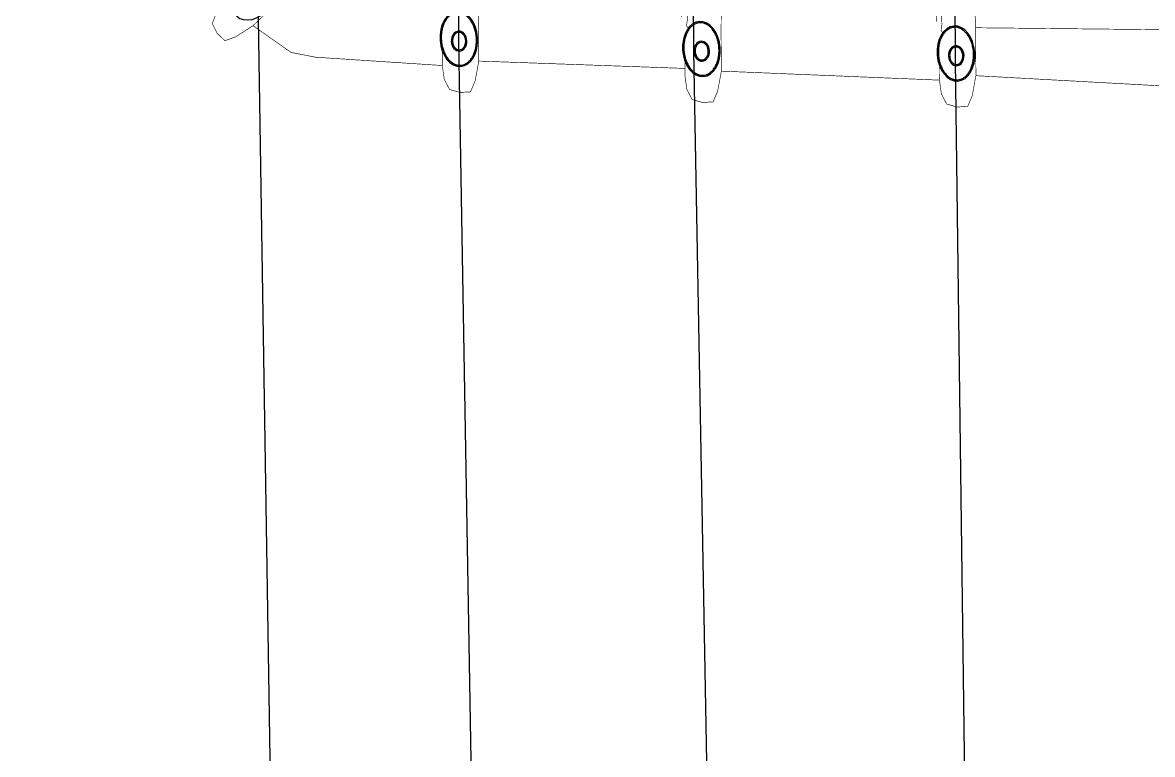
# Model space of a CAD drawing. Header units: millimetres. Extents: x -124346 to 101329, y -150859 to 114847.
# Drawn here: x -92351 to -87768, y -20159 to -17190 of the extents above; entities that cross this region are included whole.
import ezdxf

# ---------------------------------------------------------------- set-up
doc = ezdxf.new("R2010")
doc.units = ezdxf.units.MM
doc.layers.add('电子围栏', color=7, linetype='Continuous')
doc.layers.add('电子围栏HTL', color=5, linetype='Continuous')

# ---------------------------------------------------------------- blocks, each defined once
blk = doc.blocks.new('A$C06F86AD0')
at = {"layer": '电子围栏HTL', "color": 4}
for points, const_width in [([(1391.918994223961, 9062.944655081425), (1327.133137445293, 8982.385084896334), (1303.388519880158, 8870.907550284042), (1473.529882003248, 8741.688078428502), (1608.835945216772, 8831.469232962962), (1700.275244174227, 8928.859442768793), (1920.671669463132, 9156.428222504132), (2010.306931298175, 9293.043813997865), (2042.764513101865, 9380.003447504932), (1984.204806730158, 9442.560979106536), (1907.807966857581, 9482.090886661535), (1821.817826057493, 9452.968815134329), (1734.138656140305, 9383.763110353291), (1655.741529956089, 9300.263863811517)], 4.999999999999999), ([(1758.55313437133, 7669.322476562269), (1655.478064775038, 7661.411622330819), (1557.954916134164, 7602.417698357935), (1580.208973581823, 7389.93120010725), (1738.276706623299, 7352.742784935148), (1871.8656221809, 7352.742784935148), (2188.627425719787, 7347.834260803455), (2349.577954681277, 7375.99855078982), (2435.190712522286, 7411.858391434809), (2440.713870089305, 7497.369669643678), (2417.240010173329, 7580.122727801481), (2337.150409899456, 7622.878491071791), (2226.682562494687, 7639.429053037002), (2112.147705062605, 7639.429053037002)], 5), ([(1822.620178161073, 5727.944157643422), (1719.54510856478, 5720.033303411972), (1622.021959923906, 5661.039379439087), (1644.276017371565, 5448.552881188403), (1802.343750413042, 5411.364466016301), (1935.932665970642, 5411.364466016301), (2252.69446950953, 5406.455941884607), (2413.64499847102, 5434.620231870973), (2499.257756312029, 5470.480072515962), (2504.780913879047, 5555.991350724831), (2481.307053963072, 5638.744408882634), (2401.217453689198, 5681.500172152944), (2290.749606284429, 5698.050734118155), (2176.214748852348, 5698.050734118155)], 5), ([(1670.783534244343, 5690.53634142553), (1843.952046158374, 5682.023407018165), (1891.583043215098, 5688.378214896835), (1912.453885598006, 5674.772130893318)], 5), ([(1841.860414581264, 3691.054897010559), (1738.785344984972, 3683.144042779109), (1641.262196344098, 3624.150118806225), (1663.516253791757, 3411.663620555541), (1821.583986833233, 3374.475205383438), (1955.172902390834, 3374.475205383438), (2271.934705929722, 3369.566681251745), (2432.885234891211, 3397.73097123811), (2518.49799273222, 3433.590811883099), (2524.021150299239, 3519.102090091968), (2500.547290383263, 3601.855148249771), (2420.45769010939, 3644.610911520082), (2309.989842704621, 3661.161473485292), (2195.454985272539, 3661.161473485292)], 5), ([(1690.023770664535, 3653.647080792667), (1863.192282578566, 3645.134146385302), (1910.82327963529, 3651.488954263972), (1931.694122018198, 3637.882870260455)], 5)]:
    blk.add_lwpolyline(points, dxfattribs=dict(at, const_width=const_width))
at = {"layer": '电子围栏HTL', "const_width": 5}
for points in [[(1920.671669463132, 9156.428222504132), (2131.752815117012, 8851.150202884979), (2168.828235664987, 8653.647293652466), (2226.682562494687, 7639.429053037002)], [(2188.627425719787, 7347.834260803455), (2233.482177568389, 5698.050734118155)], [(2309.989842704621, 3661.161473485292), (2252.69446950953, 5406.455941884607)], [(1888.378444612033, 3374.475205383438), (1892.25240766909, 1499.056919478811)], [(2360.381835792447, 1469.163495953544), (2271.934705929722, 3369.566681251745)]]:
    blk.add_lwpolyline(points, dxfattribs=at)
at = {"layer": '电子围栏HTL', "color": 4}
for centre, major_axis, ratio in [((1683.026116900728, 9138.57990254218), (-163.3009814816439, -148.6119964977463), 0.6821286016725235), ((2012.951215949819, 7508.867923430294), (-220.1191667855601, 17.32883347329338), 0.6821286016725236), ((2030.258851116792, 7506.681735420902), (-79.61441735865083, 4.757662631658604), 0.7841550525764363), ((2077.018259739561, 5567.489604511447), (-220.1191667855601, 17.32883347329338), 0.6821286016725236), ((2094.325894906535, 5565.303416502054), (-79.61441735865083, 4.757662631658604), 0.7841550525764363), ((2096.258496159753, 3530.600343878585), (-220.1191667855601, 17.32883347329338), 0.6821286016725236), ((2113.566131326726, 3528.414155869192), (-79.61441735865083, 4.757662631658604), 0.7841550525764363)]:
    blk.add_ellipse(centre, major_axis=major_axis, ratio=ratio, dxfattribs=at)
for points, knots in [([(1802.801204505682, 7525.411937320161), (1802.344384235803, 7519.609186815818), (1802.433823352352, 7513.763200873647), (1803.905319466197, 7500.261713280499), (1805.67402486717, 7492.596363517889), (1811.084661084453, 7477.391852661378), (1814.727818641077, 7469.85315153026), (1823.843066424612, 7455.115765159775), (1829.315447157918, 7447.918123232139), (1841.971291585141, 7434.09554096391), (1849.154428996444, 7427.471361830871), (1865.042682662948, 7415.017690214852), (1873.747328077894, 7409.188591342259), (1892.43175628662, 7398.519125692175), (1902.411102555248, 7393.678945861368), (1923.354445700868, 7385.145341098472), (1934.318056344018, 7381.452014098992), (1956.908137967708, 7375.330228712341), (1968.53425165706, 7372.901830093109), (1992.107313078668, 7369.385896279589), (2004.053914449141, 7368.298399158732), (2027.916180995053, 7367.496724356304), (2039.831499462547, 7367.782567021521), (2063.280040998361, 7369.71562288361), (2074.812906181585, 7371.362837707657), (2097.156514964066, 7375.961945544597), (2107.966871443474, 7378.913811651553), (2128.547662955723, 7386.021110677415), (2138.317653406586, 7390.176451274994), (2156.534499196823, 7399.546766981159), (2164.98083757655, 7404.76148410411), (2180.316170023856, 7416.068574292822), (2187.20467665288, 7422.160342802261), (2199.254834901571, 7435.013702365566), (2204.416435077379, 7441.774265167132), (2212.91800634133, 7455.756112524628), (2216.258909082295, 7462.976545106245), (2221.087564361464, 7477.699320349697), (2222.576723557475, 7485.202224537476), (2223.69471981933, 7500.35019159002), (2223.323652209576, 7507.996943141763), (2220.709229152279, 7523.294295120162), (2218.464547683841, 7530.945603906992), (2212.107050999613, 7546.071476023724), (2207.993218453048, 7553.545306613727), (2197.959261653559, 7568.094409212761), (2192.039058189876, 7575.168664914821), (2178.529224501886, 7588.686297953165), (2170.939990161627, 7595.129018048086), (2154.297232184006, 7607.167511714972), (2145.244178025081, 7612.762959476564), (2125.932951572424, 7622.921461759597), (2115.675201746919, 7627.48435988561), (2094.254108705456, 7635.429580819906), (2083.091142243182, 7638.811818282717), (2060.18754983243, 7644.288110136327), (2048.447277035229, 7646.382111073479), (2024.734549619287, 7649.216860241937), (2012.762440534185, 7649.957575033604), (1988.938637046616, 7650.064489894485), (1977.08729100207, 7649.430674075928), (1953.854360191712, 7646.811807912196), (1942.473138578178, 7644.826761629283), (1920.515933986782, 7639.573450314259), (1909.940349768993, 7636.30522352389), (1889.904692538214, 7628.597745544383), (1880.445082954364, 7624.158615727956), (1862.913621533829, 7614.263558651819), (1854.842297540657, 7608.807958137593), (1840.306672293205, 7597.07006811244), (1833.842801452898, 7590.788497698304), (1822.673071225443, 7577.609680228223), (1817.967052408887, 7570.713514223742), (1810.389447974943, 7556.509715668453), (1807.516687737851, 7549.202683745054), (1804.15838085291, 7536.376012838271), (1803.234291248889, 7530.913213168202), (1802.801204505682, 7525.411937320161)], [0, 0, 0, 0, 0.1284411886256824, 0.1284411886256824, 0.2960238533893789, 0.2960238533893789, 0.4636065181530754, 0.4636065181530754, 0.631189182916772, 0.631189182916772, 0.7987718476804685, 0.7987718476804685, 0.966354512444165, 0.966354512444165, 1.133937177207861, 1.133937177207861, 1.301519841971558, 1.301519841971558, 1.469102506735254, 1.469102506735254, 1.636685171498951, 1.636685171498951, 1.804267836262647, 1.804267836262647, 1.971850501026344, 1.971850501026344, 2.13943316579004, 2.13943316579004, 2.307015830553737, 2.307015830553737, 2.474598495317433, 2.474598495317433, 2.64218116008113, 2.64218116008113, 2.809763824844826, 2.809763824844826, 2.977346489608522, 2.977346489608522, 3.144929154372219, 3.144929154372219, 3.312511819135915, 3.312511819135915, 3.480094483899612, 3.480094483899612, 3.647677148663308, 3.647677148663308, 3.815259813427005, 3.815259813427005, 3.982842478190701, 3.982842478190701, 4.150425142954398, 4.150425142954398, 4.318007807718095, 4.318007807718095, 4.485590472481792, 4.485590472481792, 4.653173137245489, 4.653173137245489, 4.820755802009185, 4.820755802009185, 4.988338466772882, 4.988338466772882, 5.155921131536579, 5.155921131536579, 5.323503796300276, 5.323503796300276, 5.491086461063973, 5.491086461063973, 5.65866912582767, 5.65866912582767, 5.826251790591367, 5.826251790591367, 5.993834455355064, 5.993834455355064, 6.16141712011876, 6.16141712011876, 6.283185307179586, 6.283185307179586, 6.283185307179586, 6.283185307179586]), ([(1960.626625864206, 7510.842874157257), (1960.455387599308, 7507.977384158268), (1960.59989180605, 7505.092685996366), (1961.639292804561, 7498.632856478438), (1962.709035336695, 7495.058778857932), (1965.845027479008, 7488.04983672655), (1967.912666764256, 7484.615682242675), (1973.008189445834, 7478.060639046125), (1976.036284347065, 7474.941038019835), (1982.941998555732, 7469.20182552125), (1986.819118475622, 7466.583101737262), (1995.244357902637, 7462.009694920311), (1999.791826890672, 7460.055450442702), (2009.330492587993, 7456.932742411896), (2014.321079030466, 7455.764468710408), (2024.489366675669, 7454.284459614071), (2029.666499960134, 7453.972796773272), (2039.939534141005, 7454.22226684988), (2045.034862683635, 7454.783395785082), (2054.881113967611, 7456.739266364126), (2059.631408570662, 7458.133893005521), (2068.547408554208, 7461.663705522948), (2072.712416006114, 7463.798535234582), (2080.260578130285, 7468.668274164498), (2083.643129685654, 7471.402364397862), (2089.492519733874, 7477.299467867993), (2091.959409417897, 7480.461178632948), (2095.91789347442, 7487.044046057625), (2097.410777133337, 7490.464325720193), (2099.417286135082, 7497.43398679671), (2099.932459938376, 7500.984338250273), (2099.986559337405, 7508.125955572239), (2099.525171034649, 7511.719144739789), (2097.610699084908, 7518.850298285772), (2096.155938994234, 7522.38864965396), (2092.255845854997, 7529.26324054896), (2089.80956339035, 7532.598361833807), (2083.9904703555, 7538.882588968929), (2080.61780878358, 7541.830510099528), (2073.084718305523, 7547.1590262871), (2068.924891354829, 7549.538927719183), (2060.017188986872, 7553.582102627759), (2055.269956200194, 7555.245055593368), (2045.428217686524, 7557.751596810383), (2040.33430176523, 7558.595050435164), (2030.062346547929, 7559.412598292074), (2024.88487059842, 7559.386650191103), (2014.714164716366, 7558.470516142723), (2009.721523097724, 7557.580368457599), (2000.177006352904, 7554.996157458885), (1995.625789660662, 7553.302280367905), (1987.190240850017, 7549.223123473344), (1983.306607331418, 7546.838351041217), (1976.381303070833, 7541.532489359575), (1973.340072779538, 7538.612436300482), (1968.204939841817, 7532.41118010203), (1966.110533729443, 7529.131291634832), (1962.902812974586, 7522.368397519807), (1961.787864592807, 7518.885666220536), (1960.895075342713, 7513.85971269216), (1960.716923639535, 7512.35391126266), (1960.626625864206, 7510.842874157257)], [0, 0, 0, 0, 0.1729665859760499, 0.1729665859760499, 0.3879312132415461, 0.3879312132415461, 0.6028958405070424, 0.6028958405070424, 0.8178604677725386, 0.8178604677725386, 1.032825095038035, 1.032825095038035, 1.247789722303531, 1.247789722303531, 1.462754349569027, 1.462754349569027, 1.677718976834523, 1.677718976834523, 1.892683604100019, 1.892683604100019, 2.107648231365516, 2.107648231365516, 2.322612858631012, 2.322612858631012, 2.537577485896508, 2.537577485896508, 2.752542113162004, 2.752542113162004, 2.9675067404275, 2.9675067404275, 3.182471367692997, 3.182471367692997, 3.397435994958493, 3.397435994958493, 3.612400622223989, 3.612400622223989, 3.827365249489485, 3.827365249489485, 4.042329876754981, 4.042329876754981, 4.257294504020478, 4.257294504020478, 4.472259131285974, 4.472259131285974, 4.687223758551471, 4.687223758551471, 4.902188385816967, 4.902188385816967, 5.117153013082464, 5.117153013082464, 5.332117640347961, 5.332117640347961, 5.547082267613457, 5.547082267613457, 5.762046894878954, 5.762046894878954, 5.97701152214445, 5.97701152214445, 6.191976149409947, 6.191976149409947, 6.283185307179586, 6.283185307179586, 6.283185307179586, 6.283185307179586]), ([(1866.868248295425, 5584.033618401314), (1866.411428025545, 5578.230867896971), (1866.500867142095, 5572.3848819548), (1867.97236325594, 5558.883394361652), (1869.741068656913, 5551.218044599042), (1875.151704874195, 5536.013533742531), (1878.794862430819, 5528.474832611413), (1887.910110214354, 5513.737446240928), (1893.382490947661, 5506.539804313292), (1906.038335374884, 5492.717222045063), (1913.221472786186, 5486.093042912024), (1929.109726452691, 5473.639371296005), (1937.814371867637, 5467.810272423412), (1956.498800076362, 5457.140806773328), (1966.478146344991, 5452.30062694252), (1987.421489490611, 5443.767022179625), (1998.385100133761, 5440.073695180145), (2020.975181757451, 5433.951909793494), (2032.601295446802, 5431.523511174262), (2056.174356868411, 5428.007577360742), (2068.120958238884, 5426.920080239885), (2091.983224784795, 5426.118405437457), (2103.89854325229, 5426.404248102674), (2127.347084788104, 5428.337303964763), (2138.879949971328, 5429.98451878881), (2161.223558753809, 5434.58362662575), (2172.033915233216, 5437.535492732706), (2192.614706745466, 5444.642791758568), (2202.384697196328, 5448.798132356147), (2220.601542986566, 5458.168448062312), (2229.047881366292, 5463.383165185263), (2244.383213813599, 5474.690255373975), (2251.271720442623, 5480.782023883414), (2263.321878691313, 5493.635383446719), (2268.483478867121, 5500.395946248285), (2276.985050131072, 5514.377793605781), (2280.325952872037, 5521.598226187398), (2285.154608151206, 5536.32100143085), (2286.643767347217, 5543.823905618628), (2287.761763609073, 5558.971872671173), (2287.390695999318, 5566.618624222916), (2284.776272942021, 5581.915976201315), (2282.531591473584, 5589.567284988145), (2276.174094789356, 5604.693157104877), (2272.06026224279, 5612.16698769488), (2262.026305443302, 5626.716090293914), (2256.106101979618, 5633.790345995974), (2242.596268291629, 5647.307979034318), (2235.00703395137, 5653.750699129239), (2218.364275973749, 5665.789192796125), (2209.311221814824, 5671.384640557717), (2189.999995362166, 5681.54314284075), (2179.742245536661, 5686.106040966763), (2158.321152495198, 5694.051261901059), (2147.158186032924, 5697.433499363869), (2124.254593622172, 5702.90979121748), (2112.514320824972, 5705.003792154632), (2088.801593409029, 5707.83854132309), (2076.829484323927, 5708.579256114757), (2053.005680836359, 5708.686170975638), (2041.154334791812, 5708.05235515708), (2017.921403981454, 5705.433488993349), (2006.54018236792, 5703.448442710436), (1984.582977776525, 5698.195131395412), (1974.007393558735, 5694.926904605043), (1953.971736327956, 5687.219426625536), (1944.512126744106, 5682.780296809109), (1926.980665323572, 5672.885239732972), (1918.9093413304, 5667.429639218746), (1904.373716082948, 5655.691749193593), (1897.909845242641, 5649.410178779457), (1886.740115015185, 5636.231361309376), (1882.034096198629, 5629.335195304895), (1874.456491764686, 5615.131396749606), (1871.583731527593, 5607.824364826207), (1868.225424642653, 5594.997693919424), (1867.301335038632, 5589.534894249355), (1866.868248295425, 5584.033618401314)], [0, 0, 0, 0, 0.1284411886256824, 0.1284411886256824, 0.2960238533893789, 0.2960238533893789, 0.4636065181530754, 0.4636065181530754, 0.631189182916772, 0.631189182916772, 0.7987718476804685, 0.7987718476804685, 0.966354512444165, 0.966354512444165, 1.133937177207861, 1.133937177207861, 1.301519841971558, 1.301519841971558, 1.469102506735254, 1.469102506735254, 1.636685171498951, 1.636685171498951, 1.804267836262647, 1.804267836262647, 1.971850501026344, 1.971850501026344, 2.13943316579004, 2.13943316579004, 2.307015830553737, 2.307015830553737, 2.474598495317433, 2.474598495317433, 2.64218116008113, 2.64218116008113, 2.809763824844826, 2.809763824844826, 2.977346489608522, 2.977346489608522, 3.144929154372219, 3.144929154372219, 3.312511819135915, 3.312511819135915, 3.480094483899612, 3.480094483899612, 3.647677148663308, 3.647677148663308, 3.815259813427005, 3.815259813427005, 3.982842478190701, 3.982842478190701, 4.150425142954398, 4.150425142954398, 4.318007807718095, 4.318007807718095, 4.485590472481792, 4.485590472481792, 4.653173137245489, 4.653173137245489, 4.820755802009185, 4.820755802009185, 4.988338466772882, 4.988338466772882, 5.155921131536579, 5.155921131536579, 5.323503796300276, 5.323503796300276, 5.491086461063973, 5.491086461063973, 5.65866912582767, 5.65866912582767, 5.826251790591367, 5.826251790591367, 5.993834455355064, 5.993834455355064, 6.16141712011876, 6.16141712011876, 6.283185307179586, 6.283185307179586, 6.283185307179586, 6.283185307179586]), ([(2024.693669653949, 5569.46455523841), (2024.52243138905, 5566.599065239421), (2024.666935595793, 5563.714367077519), (2025.706336594303, 5557.254537559591), (2026.776079126437, 5553.680459939085), (2029.912071268751, 5546.671517807703), (2031.979710553998, 5543.237363323828), (2037.075233235577, 5536.682320127278), (2040.103328136807, 5533.562719100988), (2047.009042345475, 5527.823506602403), (2050.886162265364, 5525.204782818415), (2059.311401692379, 5520.631376001464), (2063.858870680415, 5518.677131523855), (2073.397536377735, 5515.554423493049), (2078.388122820208, 5514.38614979156), (2088.556410465411, 5512.906140695224), (2093.733543749877, 5512.594477854425), (2104.006577930748, 5512.843947931033), (2109.101906473377, 5513.405076866235), (2118.948157757353, 5515.360947445279), (2123.698452360404, 5516.755574086674), (2132.614452343951, 5520.2853866041), (2136.779459795856, 5522.420216315735), (2144.327621920027, 5527.289955245651), (2147.710173475396, 5530.024045479015), (2153.559563523617, 5535.921148949146), (2156.02645320764, 5539.082859714101), (2159.984937264162, 5545.665727138778), (2161.477820923079, 5549.086006801346), (2163.484329924824, 5556.055667877863), (2163.999503728119, 5559.606019331426), (2164.053603127148, 5566.747636653392), (2163.592214824392, 5570.340825820942), (2161.67774287465, 5577.471979366925), (2160.222982783976, 5581.010330735113), (2156.32288964474, 5587.884921630113), (2153.876607180093, 5591.22004291496), (2148.057514145243, 5597.504270050082), (2144.684852573322, 5600.452191180681), (2137.151762095265, 5605.780707368252), (2132.991935144571, 5608.160608800335), (2124.084232776615, 5612.203783708912), (2119.336999989937, 5613.866736674521), (2109.495261476266, 5616.373277891536), (2104.401345554972, 5617.216731516317), (2094.129390337672, 5618.034279373227), (2088.951914388163, 5618.008331272256), (2078.781208506109, 5617.092197223876), (2073.788566887466, 5616.202049538751), (2064.244050142646, 5613.617838540038), (2059.692833450405, 5611.923961449058), (2051.25728463976, 5607.844804554497), (2047.373651121161, 5605.46003212237), (2040.448346860576, 5600.154170440728), (2037.40711656928, 5597.234117381635), (2032.271983631559, 5591.032861183183), (2030.177577519185, 5587.752972715985), (2026.969856764328, 5580.99007860096), (2025.854908382549, 5577.507347301689), (2024.962119132455, 5572.481393773312), (2024.783967429277, 5570.975592343813), (2024.693669653949, 5569.46455523841)], [0, 0, 0, 0, 0.1729665859760499, 0.1729665859760499, 0.3879312132415461, 0.3879312132415461, 0.6028958405070424, 0.6028958405070424, 0.8178604677725386, 0.8178604677725386, 1.032825095038035, 1.032825095038035, 1.247789722303531, 1.247789722303531, 1.462754349569027, 1.462754349569027, 1.677718976834523, 1.677718976834523, 1.892683604100019, 1.892683604100019, 2.107648231365516, 2.107648231365516, 2.322612858631012, 2.322612858631012, 2.537577485896508, 2.537577485896508, 2.752542113162004, 2.752542113162004, 2.9675067404275, 2.9675067404275, 3.182471367692997, 3.182471367692997, 3.397435994958493, 3.397435994958493, 3.612400622223989, 3.612400622223989, 3.827365249489485, 3.827365249489485, 4.042329876754981, 4.042329876754981, 4.257294504020478, 4.257294504020478, 4.472259131285974, 4.472259131285974, 4.687223758551471, 4.687223758551471, 4.902188385816967, 4.902188385816967, 5.117153013082464, 5.117153013082464, 5.332117640347961, 5.332117640347961, 5.547082267613457, 5.547082267613457, 5.762046894878954, 5.762046894878954, 5.97701152214445, 5.97701152214445, 6.191976149409947, 6.191976149409947, 6.283185307179586, 6.283185307179586, 6.283185307179586, 6.283185307179586]), ([(1886.108484715616, 3547.144357768451), (1885.651664445737, 3541.341607264108), (1885.741103562286, 3535.495621321938), (1887.212599676132, 3521.994133728789), (1888.981305077104, 3514.328783966179), (1894.391941294387, 3499.124273109668), (1898.035098851011, 3491.58557197855), (1907.150346634546, 3476.848185608065), (1912.622727367852, 3469.650543680429), (1925.278571795076, 3455.8279614122), (1932.461709206378, 3449.203782279161), (1948.349962872882, 3436.750110663143), (1957.054608287828, 3430.92101179055), (1975.739036496554, 3420.251546140466), (1985.718382765182, 3415.411366309658), (2006.661725910802, 3406.877761546762), (2017.625336553952, 3403.184434547282), (2040.215418177642, 3397.062649160631), (2051.841531866994, 3394.6342505414), (2075.414593288602, 3391.11831672788), (2087.361194659075, 3390.030819607022), (2111.223461204987, 3389.229144804594), (2123.138779672481, 3389.514987469811), (2146.587321208295, 3391.4480433319), (2158.120186391519, 3393.095258155947), (2180.463795174001, 3397.694365992887), (2191.274151653408, 3400.646232099843), (2211.854943165657, 3407.753531125705), (2221.62493361652, 3411.908871723284), (2239.841779406757, 3421.279187429449), (2248.288117786484, 3426.493904552401), (2263.62345023379, 3437.800994741112), (2270.511956862814, 3443.892763250551), (2282.562115111505, 3456.746122813856), (2287.723715287313, 3463.506685615423), (2296.225286551264, 3477.488532972919), (2299.566189292229, 3484.708965554535), (2304.394844571398, 3499.431740797987), (2305.884003767409, 3506.934644985766), (2307.002000029264, 3522.08261203831), (2306.63093241951, 3529.729363590053), (2304.016509362213, 3545.026715568452), (2301.771827893775, 3552.678024355282), (2295.414331209548, 3567.803896472014), (2291.300498662982, 3575.277727062017), (2281.266541863493, 3589.826829661051), (2275.34633839981, 3596.901085363112), (2261.83650471182, 3610.418718401455), (2254.247270371561, 3616.861438496377), (2237.60451239394, 3628.899932163262), (2228.551458235015, 3634.495379924854), (2209.240231782358, 3644.653882207887), (2198.982481956853, 3649.2167803339), (2177.56138891539, 3657.162001268196), (2166.398422453116, 3660.544238731007), (2143.494830042364, 3666.020530584618), (2131.754557245164, 3668.114531521769), (2108.041829829221, 3670.949280690227), (2096.069720744119, 3671.689995481895), (2072.24591725655, 3671.796910342775), (2060.394571212004, 3671.163094524218), (2037.161640401646, 3668.544228360486), (2025.780418788112, 3666.559182077573), (2003.823214196716, 3661.30587076255), (1993.247629978927, 3658.03764397218), (1973.211972748148, 3650.330165992673), (1963.752363164298, 3645.891036176246), (1946.220901743764, 3635.995979100109), (1938.149577750592, 3630.540378585883), (1923.613952503139, 3618.80248856073), (1917.150081662832, 3612.520918146594), (1905.980351435377, 3599.342100676513), (1901.274332618821, 3592.445934672032), (1893.696728184877, 3578.242136116743), (1890.823967947785, 3570.935104193344), (1887.465661062844, 3558.108433286561), (1886.541571458823, 3552.645633616492), (1886.108484715616, 3547.144357768451)], [0, 0, 0, 0, 0.1284411886256824, 0.1284411886256824, 0.2960238533893789, 0.2960238533893789, 0.4636065181530754, 0.4636065181530754, 0.631189182916772, 0.631189182916772, 0.7987718476804685, 0.7987718476804685, 0.966354512444165, 0.966354512444165, 1.133937177207861, 1.133937177207861, 1.301519841971558, 1.301519841971558, 1.469102506735254, 1.469102506735254, 1.636685171498951, 1.636685171498951, 1.804267836262647, 1.804267836262647, 1.971850501026344, 1.971850501026344, 2.13943316579004, 2.13943316579004, 2.307015830553737, 2.307015830553737, 2.474598495317433, 2.474598495317433, 2.64218116008113, 2.64218116008113, 2.809763824844826, 2.809763824844826, 2.977346489608522, 2.977346489608522, 3.144929154372219, 3.144929154372219, 3.312511819135915, 3.312511819135915, 3.480094483899612, 3.480094483899612, 3.647677148663308, 3.647677148663308, 3.815259813427005, 3.815259813427005, 3.982842478190701, 3.982842478190701, 4.150425142954398, 4.150425142954398, 4.318007807718095, 4.318007807718095, 4.485590472481792, 4.485590472481792, 4.653173137245489, 4.653173137245489, 4.820755802009185, 4.820755802009185, 4.988338466772882, 4.988338466772882, 5.155921131536579, 5.155921131536579, 5.323503796300276, 5.323503796300276, 5.491086461063973, 5.491086461063973, 5.65866912582767, 5.65866912582767, 5.826251790591367, 5.826251790591367, 5.993834455355064, 5.993834455355064, 6.16141712011876, 6.16141712011876, 6.283185307179586, 6.283185307179586, 6.283185307179586, 6.283185307179586]), ([(2043.93390607414, 3532.575294605547), (2043.762667809242, 3529.709804606558), (2043.907172015985, 3526.825106444656), (2044.946573014495, 3520.365276926728), (2046.016315546629, 3516.791199306223), (2049.152307688943, 3509.78225717484), (2051.21994697419, 3506.348102690965), (2056.315469655769, 3499.793059494416), (2059.343564556999, 3496.673458468125), (2066.249278765667, 3490.93424596954), (2070.126398685556, 3488.315522185552), (2078.551638112571, 3483.742115368601), (2083.099107100606, 3481.787870890992), (2092.637772797927, 3478.665162860187), (2097.6283592404, 3477.496889158698), (2107.796646885603, 3476.016880062361), (2112.973780170068, 3475.705217221563), (2123.24681435094, 3475.95468729817), (2128.342142893569, 3476.515816233372), (2138.188394177545, 3478.471686812416), (2142.938688780596, 3479.866313453811), (2151.854688764142, 3483.396125971238), (2156.019696216048, 3485.530955682872), (2163.567858340219, 3490.400694612788), (2166.950409895588, 3493.134784846152), (2172.799799943808, 3499.031888316284), (2175.266689627832, 3502.193599081238), (2179.225173684354, 3508.776466505915), (2180.718057343271, 3512.196746168484), (2182.724566345016, 3519.166407245), (2183.23974014831, 3522.716758698563), (2183.293839547339, 3529.858376020529), (2182.832451244583, 3533.451565188079), (2180.917979294842, 3540.582718734062), (2179.463219204168, 3544.12107010225), (2175.563126064932, 3550.995660997251), (2173.116843600284, 3554.330782282097), (2167.297750565434, 3560.615009417219), (2163.925088993514, 3563.562930547818), (2156.391998515457, 3568.89144673539), (2152.232171564763, 3571.271348167473), (2143.324469196807, 3575.314523076049), (2138.577236410129, 3576.977476041659), (2128.735497896458, 3579.484017258674), (2123.641581975164, 3580.327470883454), (2113.369626757863, 3581.145018740364), (2108.192150808354, 3581.119070639394), (2098.0214449263, 3580.202936591013), (2093.028803307658, 3579.312788905889), (2083.484286562838, 3576.728577907175), (2078.933069870596, 3575.034700816195), (2070.497521059951, 3570.955543921635), (2066.613887541353, 3568.570771489507), (2059.688583280767, 3563.264909807865), (2056.647352989472, 3560.344856748772), (2051.512220051751, 3554.14360055032), (2049.417813939377, 3550.863712083123), (2046.21009318452, 3544.100817968098), (2045.095144802741, 3540.618086668826), (2044.202355552647, 3535.59213314045), (2044.024203849469, 3534.086331710951), (2043.93390607414, 3532.575294605547)], [0, 0, 0, 0, 0.1729665859760499, 0.1729665859760499, 0.3879312132415461, 0.3879312132415461, 0.6028958405070424, 0.6028958405070424, 0.8178604677725386, 0.8178604677725386, 1.032825095038035, 1.032825095038035, 1.247789722303531, 1.247789722303531, 1.462754349569027, 1.462754349569027, 1.677718976834523, 1.677718976834523, 1.892683604100019, 1.892683604100019, 2.107648231365516, 2.107648231365516, 2.322612858631012, 2.322612858631012, 2.537577485896508, 2.537577485896508, 2.752542113162004, 2.752542113162004, 2.9675067404275, 2.9675067404275, 3.182471367692997, 3.182471367692997, 3.397435994958493, 3.397435994958493, 3.612400622223989, 3.612400622223989, 3.827365249489485, 3.827365249489485, 4.042329876754981, 4.042329876754981, 4.257294504020478, 4.257294504020478, 4.472259131285974, 4.472259131285974, 4.687223758551471, 4.687223758551471, 4.902188385816967, 4.902188385816967, 5.117153013082464, 5.117153013082464, 5.332117640347961, 5.332117640347961, 5.547082267613457, 5.547082267613457, 5.762046894878954, 5.762046894878954, 5.97701152214445, 5.97701152214445, 6.191976149409947, 6.191976149409947, 6.283185307179586, 6.283185307179586, 6.283185307179586, 6.283185307179586])]:
    blk.add_open_spline(points, degree=3, knots=knots, dxfattribs=at)

msp = doc.modelspace()

# ---------------------------------------------------------------- linework, layer by layer
at = {"layer": '电子围栏', "color": 4, "linetype": 'ByBlock', "ltscale": 0.001, "flags": 128}
for points in [[(-91304.59118879683, -22838.61093911414), (-91396.08373338825, -17054.15321707611), (-91671.47629261858, 84912.81219691153), (-89251.95595104343, 85884.64363676425), (-89992.13063670046, 87052.34807998057), (-90721.32621706373, 87803.71160313602), (-92932.24355698473, 88213.62682515498), (-94268.03470797188, 87437.66838866587), (-117890.494794556, 91774.34986171241), (-121395.1167149628, 97500.31157368537), (-121545.1644880856, 97950.11043891426), (-121135.2778883064, 101572.2099708926), (-121828.3339135731, 105065.3523897838)], [(-120883.2159279669, 104758.4699127686), (-120115.5934789265, 101548.722936542), (-120704.3480033363, 98481.67077276226), (-120385.4964854205, 97948.55940833803), (-117522.2373026097, 92594.84503311034), (-111582.9987708414, 91463.47902038808), (-93890.17049879677, 88208.53058183308), (-91310.99566692955, 88983.82429093237), (-90014.08884740717, 88236.22755628939), (-89512.70970309622, 87767.81632423516), (-88688.36187637693, 86015.37335619445), (-90857.1926457966, 84737.9888941061), (-90582.2575492943, -17267.75228410845), (-90484.36052657015, -23034.48394247775)], [(-89523.23134572155, -23066.16928127293), (-89628.44777197487, -17305.42016938214), (-89837.50823635704, 84682.59494519349), (-88235.01631797201, 86107.99203878756), (-88885.07084722168, 88594.07246631499), (-89362.2044672454, 88929.09506937976), (-92035.15915734417, 89606.23070100065), (-93753.84660739548, 89192.32711467262), (-117386.3708739365, 93574.653201611), (-119534.6158207739, 98402.789789499), (-119863.0740558589, 98988.6361932766), (-119112.835190245, 101605.2247644376), (-119957.7688394869, 104332.6012334835)], [(-119302.2247575606, 103861.3095160734), (-118254.6351220096, 101743.9312125456), (-119215.7643029178, 99531.94004428502), (-118734.5135184015, 98689.9520206761), (-117184.6298130835, 94547.37094465013), (-93559.88241285927, 90199.61068183299), (-88513.15365351088, 89631.26876589771), (-88108.75660640842, 89236.86384958144), (-87836.56628627426, 86281.26431101676), (-88853.9633820737, 84704.30937317129), (-88568.04918021805, -17344.63908523207), (-88493.9402191127, -23071.70867615824)]]:
    msp.add_lwpolyline(points, dxfattribs=at)

# ---------------------------------------------------------------- block references
at = {"layer": '电子围栏HTL', "color": 251, "xscale": -0.5069999999999998, "yscale": 0.507, "zscale": 0.507, "rotation": 89.51659993952438}
msp.add_blockref('A$C06F86AD0', (-86765.79399918861, -16268.02949973081), dxfattribs=at)

doc.saveas('drawing.dxf')
